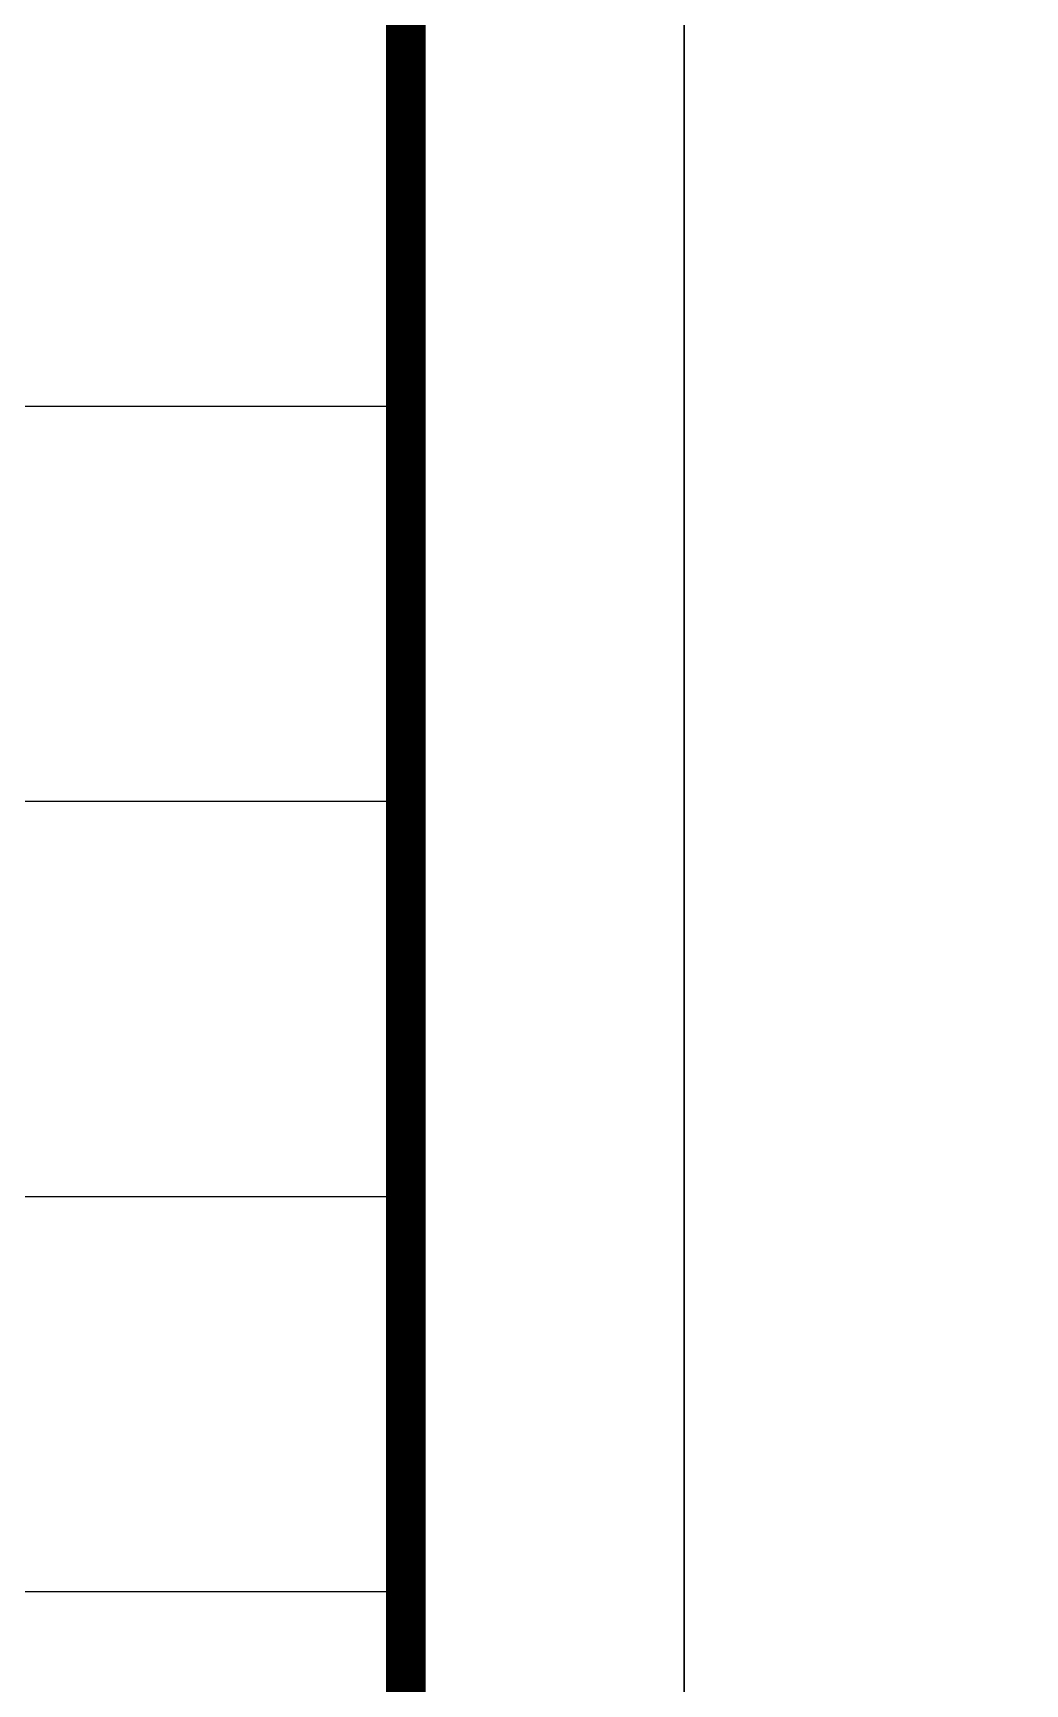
# Model space of a CAD drawing. Header units: inches. Extents: x -2316 to 955, y -265 to 742.
# Drawn here: x -1140.17 to -1122.36, y -155.31 to -125.67 of the extents above; entities that cross this region are included whole.
import ezdxf

# ---------------------------------------------------------------- set-up
doc = ezdxf.new("R2010")
doc.units = ezdxf.units.IN
doc.header["$LTSCALE"] = 1000
doc.header["$MEASUREMENT"] = 0
doc.layers.add('文字和字符', color=7, linetype='Continuous')

# ---------------------------------------------------------------- blocks, each defined once
blk = doc.blocks.new('TKK')
at = {"layer": '文字和字符'}
for p, q in [((1065.4, 265.606), (1179, 265.606)), ((1065.4, 251.406), (1179, 251.406)), ((1065.4, 237.206), (1179, 237.206)), ((1065.4, 223.006), (1179, 223.006))]:
    blk.add_line(p, q, dxfattribs=at)
blk.add_lwpolyline([(0, 0), (1189, 0), (1189, 841), (0, 841)], close=True, dxfattribs=at)
for points, const_width in [([(25, 10), (1179, 10), (1179, 831), (25, 831)], 1), ([(1065.4, 831), (1179, 831), (1179, 10.006), (1065.4, 10.006)], 1.42)]:
    blk.add_lwpolyline(points, close=True, dxfattribs=dict(at, const_width=const_width))

msp = doc.modelspace()

# ---------------------------------------------------------------- block references
at = {"xscale": 0.4995794785534144, "yscale": 0.4995794785534144, "zscale": 0.4995794785534144}
for p in [(-1722.481, -265.059), (-1128.481, -265.059)]:
    msp.add_blockref('TKK', p, dxfattribs=at)

doc.saveas('drawing.dxf')
